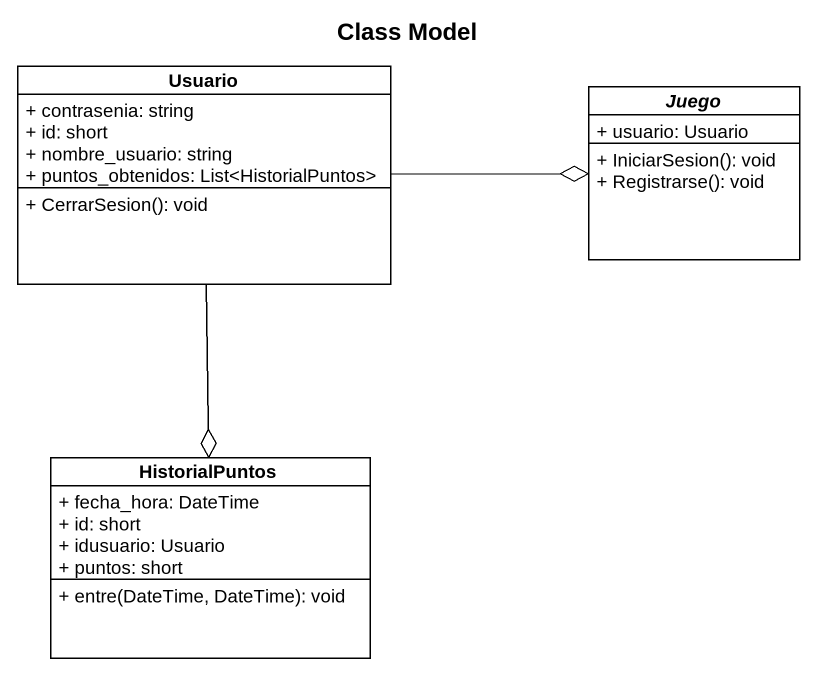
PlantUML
@startuml
title Class Model
hide circle
hide empty members
skinparam classAttributeIconSize 0
class Usuario {
  + contrasenia: string
  + id: short
  + nombre_usuario: string
  + puntos_obtenidos: List<HistorialPuntos>
  + CerrarSesion(): void
}
abstract class Juego {
  + usuario: Usuario
  + IniciarSesion(): void
  + Registrarse(): void
}
class HistorialPuntos {
  + fecha_hora: DateTime
  + id: short
  + idusuario: Usuario
  + puntos: short
  + entre(DateTime, DateTime): void
}
Usuario -right-o Juego
Usuario --o HistorialPuntos
@enduml
